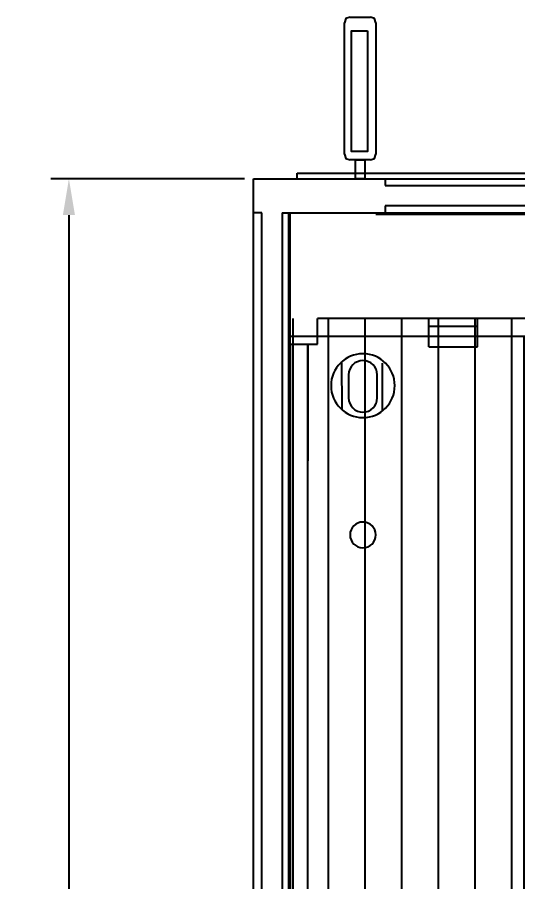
# Model space of a CAD drawing. Header units: inches. Extents: x 100535554 to 201081702, y 63708552 to 127420865.
# Drawn here: x 100541614.4 to 100541648.8, y 63710564.1 to 63710623.5 of the extents above; entities that cross this region are included whole.
import ezdxf

# ---------------------------------------------------------------- set-up
doc = ezdxf.new("R2010")
doc.units = ezdxf.units.IN
doc.header["$MEASUREMENT"] = 0
doc.styles.get("Standard").update_dxf_attribs({"font": 'arial.ttf'})
doc.dimstyles.new('ISO-25', dxfattribs={"dimtxt": 2.5, "dimasz": 2.5, "dimexe": 1.25, "dimexo": 0.625, "dimtad": 1, "dimtxsty": 'Standard', "dimcen": 2.5, "dimadec": 0, "dimazin": 0, "dimtfac": 1, "dimtmove": 0, "dimatfit": 3, "dimfxl": 1, "dimarcsym": 0})

# ---------------------------------------------------------------- blocks, each defined once
blk = doc.blocks.new('*D81')
at = {"color": 3, "lineweight": -2, "ltscale": 10, "transparency": 16777216}
for p, q in [((100541630.044, 63710612.388), (100541616.741, 63710612.388)), ((100541617.991, 63710609.888), (100541617.991, 63710214.076)), ((100541630.044, 63710211.576), (100541616.741, 63710211.576))]:
    blk.add_line(p, q, dxfattribs=at)
at = {"color": 3, "ltscale": 10, "transparency": 16777216}
for points in [[(100541617.575, 63710609.888), (100541618.408, 63710609.888), (100541617.991, 63710612.388)], [(100541617.575, 63710214.076), (100541618.408, 63710214.076), (100541617.991, 63710211.576)]]:
    blk.add_solid(points, dxfattribs=at)
at = {"layer": 'Defpoints', "color": 0, "ltscale": 10, "transparency": 16777216}
for p in [(100541630.669, 63710612.388), (100541617.991, 63710211.576), (100541630.669, 63710211.576)]:
    blk.add_point(p, dxfattribs=at)
at = {"ltscale": 10, "transparency": 16777216, "insert": (100541616.09, 63710411.982), "char_height": 2.5, "attachment_point": 5, "rotation": 90}
blk.add_mtext('2000', dxfattribs=at)

msp = doc.modelspace()

# ---------------------------------------------------------------- linework, layer by layer
at = {"color": 7, "linetype": 'Continuous', "lineweight": -2, "true_color": 0x000007}
for p, q in [((100541636.913, 63710614.066), (100541636.913, 63710623.105)), ((100541637.286, 63710623.478), (100541638.684, 63710623.478)), ((100541639.056, 63710623.105), (100541639.056, 63710614.066)), ((100541638.684, 63710613.693), (100541637.286, 63710613.693))]:
    msp.add_line(p, q, dxfattribs=at)
at = {"color": 7, "linetype": 'Continuous', "lineweight": 25, "true_color": 0x000007}
for p, q in [((100541633.651, 63710612.388), (100541633.651, 63710612.761)), ((100541633.651, 63710612.761), (100541868.305, 63710612.761)), ((100541630.669, 63710214.092), (100541630.669, 63710612.388)), ((100541630.669, 63710612.388), (100541871.287, 63710612.388)), ((100541639.709, 63710612.388), (100541639.709, 63710611.922)), ((100541639.709, 63710611.922), (100541862.248, 63710611.922)), ((100541631.228, 63710610.059), (100541630.669, 63710610.059)), ((100541631.228, 63710214.092), (100541631.228, 63710610.059)), ((100541632.626, 63710610.059), (100541632.626, 63710214.092)), ((100541632.626, 63710610.059), (100541869.33, 63710610.059)), ((100541633.092, 63710214.092), (100541633.092, 63710610.059)), ((100541633.185, 63710214.092), (100541633.185, 63710610.059)), ((100541639.709, 63710610.525), (100541639.709, 63710610.059)), ((100541862.248, 63710610.525), (100541639.709, 63710610.525)), ((100541639.056, 63710609.965), (100541862.9, 63710609.965)), ((100541633.372, 63710602.79), (100541633.372, 63710222.48)), ((100541635.049, 63710601.019), (100541635.049, 63710602.79)), ((100541869.796, 63710602.79), (100541635.049, 63710602.79)), ((100541635.795, 63710602.79), (100541635.795, 63710222.48)), ((100541638.311, 63710602.79), (100541638.311, 63710222.48)), ((100541640.827, 63710602.79), (100541640.827, 63710222.48)), ((100541642.691, 63710600.833), (100541642.691, 63710602.79)), ((100541643.343, 63710602.79), (100541643.343, 63710420.043)), ((100541645.859, 63710602.79), (100541645.859, 63710222.48)), ((100541646.046, 63710600.833), (100541646.046, 63710602.79)), ((100541648.375, 63710602.79), (100541648.375, 63710222.48)), ((100541646.046, 63710602.231), (100541642.691, 63710602.231)), ((100541635.049, 63710601.578), (100541642.691, 63710601.578)), ((100541646.046, 63710601.578), (100541858.893, 63710601.578)), ((100541633.185, 63710601.019), (100541633.185, 63710224.25)), ((100541633.185, 63710601.019), (100541635.049, 63710601.019)), ((100541634.397, 63710224.25), (100541634.397, 63710601.019)), ((100541634.397, 63710601.019), (100541634.397, 63710593.005)), ((100541642.691, 63710600.833), (100541646.046, 63710600.833)), ((100541636.738, 63710596.521), (100541636.732, 63710599.828)), ((100541639.522, 63710596.453), (100541639.522, 63710599.715)), ((100541637.193, 63710598.922), (100541637.193, 63710597.338)), ((100541639.15, 63710597.338), (100541639.15, 63710598.922))]:
    msp.add_line(p, q, dxfattribs=at)
at = {"color": 7, "linetype": 'Continuous', "lineweight": -2, "true_color": 0x000007}
for points in [[(100541637.286, 63710623.478), (100541637.006, 63710623.385), (100541636.913, 63710623.105)], [(100541639.056, 63710623.105), (100541638.963, 63710623.385), (100541638.684, 63710623.478)], [(100541636.913, 63710614.066), (100541637.006, 63710613.786), (100541637.286, 63710613.693)], [(100541638.684, 63710613.693), (100541638.963, 63710613.786), (100541639.056, 63710614.066)]]:
    msp.add_lwpolyline(points, dxfattribs=at)
for points in [[(100541638.497, 63710622.546), (100541638.497, 63710614.252), (100541637.379, 63710614.252), (100541637.379, 63710622.546)], [(100541638.311, 63710613.693), (100541638.311, 63710612.388), (100541637.659, 63710612.388), (100541637.659, 63710613.693)], [(100541649.214, 63710601.578), (100541649.214, 63710222.48), (100541633.185, 63710222.48), (100541633.185, 63710601.578)]]:
    msp.add_lwpolyline(points, close=True, dxfattribs=at)
at = {"color": 7, "linetype": 'Continuous', "lineweight": 25, "true_color": 0x000007}
for points in [[(100541638.171, 63710600.367), (100541636.962, 63710600.367), (100541635.981, 63710599.386), (100541635.981, 63710598.177)], [(100541640.361, 63710598.177), (100541640.361, 63710599.386), (100541639.381, 63710600.367), (100541638.171, 63710600.367)], [(100541638.171, 63710599.901), (100541637.631, 63710599.901), (100541637.193, 63710599.463), (100541637.193, 63710598.922)], [(100541639.15, 63710598.922), (100541639.15, 63710599.463), (100541638.712, 63710599.901), (100541638.171, 63710599.901)], [(100541635.981, 63710598.177), (100541635.981, 63710596.967), (100541636.962, 63710595.987), (100541638.171, 63710595.987)], [(100541638.171, 63710595.987), (100541639.381, 63710595.987), (100541640.361, 63710596.967), (100541640.361, 63710598.177)], [(100541637.193, 63710597.338), (100541637.193, 63710596.798), (100541637.631, 63710596.36), (100541638.171, 63710596.36)], [(100541638.171, 63710596.36), (100541638.712, 63710596.36), (100541639.15, 63710596.798), (100541639.15, 63710597.338)], [(100541638.171, 63710588.811), (100541637.682, 63710588.811), (100541637.286, 63710588.415), (100541637.286, 63710587.926)], [(100541639.056, 63710587.926), (100541639.056, 63710588.415), (100541638.66, 63710588.811), (100541638.171, 63710588.811)], [(100541637.286, 63710587.926), (100541637.286, 63710587.437), (100541637.682, 63710587.041), (100541638.171, 63710587.041)], [(100541638.171, 63710587.041), (100541638.66, 63710587.041), (100541639.056, 63710587.437), (100541639.056, 63710587.926)]]:
    msp.add_open_spline(points, degree=3, dxfattribs=at)

# ---------------------------------------------------------------- dimensions: what is measured, and where the dimension line sits
at = {"ltscale": 10}
dim = msp.add_linear_dim(base=(100541617.991, 63710211.576), p1=(100541630.669, 63710612.388), p2=(100541630.669, 63710211.576), angle=90, text='2000', dimstyle='ISO-25', override={"dimclrd": 3, "dimclre": 3, "dimclrt": 256, "dimtfillclr": 3}, dxfattribs=at)
dim.commit()
dim.dimension.update_dxf_attribs({"geometry": '*D81', "text_midpoint": (100541616.09, 63710411.982)})

doc.saveas('drawing.dxf')
